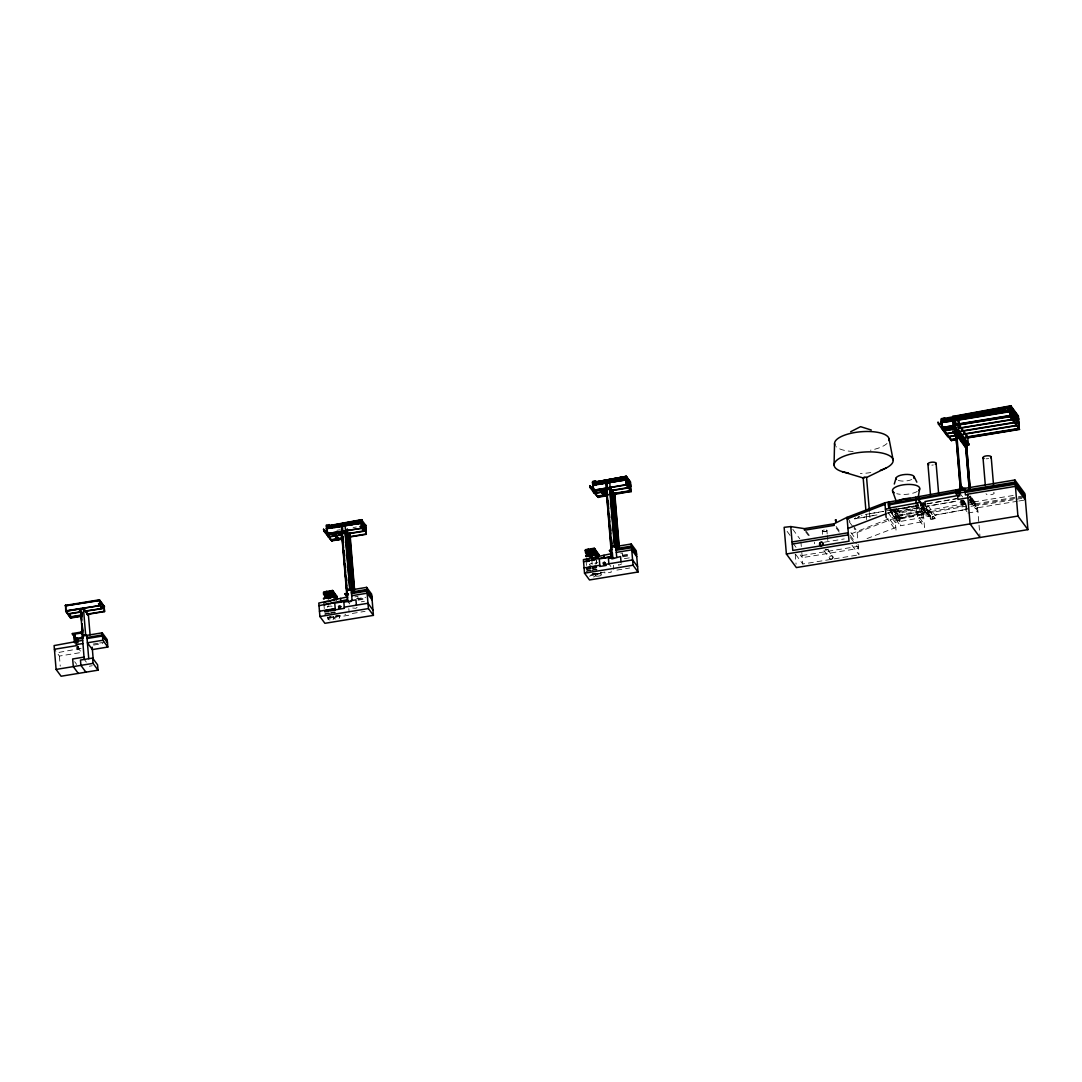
<?xml version="1.0" encoding="UTF-8"?>
<svg xmlns="http://www.w3.org/2000/svg" width="1082" height="1082" viewBox="0 0 1082 1082"><rect width="100%" height="100%" fill="white"/><g stroke="black" fill="none" stroke-linecap="round" stroke-linejoin="round"><path stroke-width="0.75" stroke-dasharray="5 3.75" d="M932.386 516.763L932.278 518.643M934.091 517.832L934.172 517.182M931.886 517.25L932.738 516.506M345.672 614.157L344.969 614.63M933.671 518.562L933.414 518.616M851.277 533.778L894.895 516.371L965.983 503.401L963.981 500.682M932.603 516.641L933.577 516.533M857.458 517.439L858.175 517.155A22.573 8.886 -18.1 0 0 859.406 516.628M890.04 511.164L895.03 517.994L857.133 532.52L854.131 528.449M867.034 538.579L895.828 527.502L888.795 518.021M855.781 518.048L855.362 518.237A20.937 8.237 -18.1 0 1 854.848 518.386M855.7 518.075L855.267 518.264A22.573 8.886 -18.1 0 1 854.726 518.467M969.445 504.401L974.95 503.171L969.932 496.354M353.084 527.583L356.343 526.988M81.109 648.334L59.091 652.378L60.254 666.147M891.473 510.244L917.901 505.402L917.631 502.224M894.232 510.596L916.251 506.565M921.296 508.161L899.291 512.205L900.427 525.784L922.446 521.74L921.296 508.161L921.85 508.919L922.351 514.856L915.697 505.808M897.776 515.059L924.204 510.217M897.871 516.114L924.285 511.272M927.991 505.605L935.024 515.14L966.483 509.379L966.118 505.091L894.882 518.237L900.427 525.784M899.791 518.143L921.796 514.099M923.974 503.238L935.321 518.535L930.939 519.211L921.959 506.985L930.899 519.265L935.321 518.535L934.983 515.113L966.429 509.338L966.158 506.16L898.439 518.576L892.447 510.433M886.469 510.826L902.645 508.013M904.079 507.769L918.78 505.213M927.666 503.671L956.961 498.586M889.674 510.352L918.645 505.335M926.638 503.942L956.988 498.667M854.848 518.765L877.177 514.883L854.51 518.914M888.471 512.922L925.435 506.511M955.785 501.237L926.517 506.322L955.852 501.318M886.875 513.301L922.256 507.16M336.894 530.302L340.208 529.761M354.896 596.885L357.858 596.398L358.034 598.535M620.811 553.321L622.461 553.051L622.637 555.188M356.37 598.806L365.689 597.278M622.529 555.201L630.292 553.916M357.993 599.36L365.702 598.103M622.596 555.999L630.319 554.741M358.061 600.172L365.77 598.901M622.664 556.811L630.387 555.553M98.124 643.263L91.943 644.277L92.038 645.345M99.666 643.019L105.833 642.005M93.579 645.088L102.844 643.574M361.32 601.781L364.404 601.281M624.382 558.677L630.563 557.663M973.719 501.953L1014.862 495.218M974.828 502.089L970.811 496.34M77.363 649.416C80.149 650.025 75.158 649.362 77.093 646.238M970.824 504.171L974.977 503.495M1023.383 495.962L975.017 503.901L969.715 496.422M894.99 518.008L889.999 511.218M975.112 504.956L1023.477 497.03M929.262 512.936L925.218 507.512M971.014 506.295L975.166 505.605L970.162 498.816M352.678 607.989L355.937 608.3L357.087 607.273M621.69 563.911L618.579 565.264L618.539 564.425M1021.895 498.369L975.193 506.024L970.202 499.235M967.592 494.19L977.573 507.769L1017.161 501.291M1018.811 501.02L1025.411 499.938M969.418 500.411L975.409 508.567L977.614 508.202L969.404 497.03M898.209 515.83L898.736 522.187L895.436 522.728L887.443 511.867M327.603 617.497L340.208 615.428L340.303 616.618L349.364 615.131L348.823 608.625M352.299 613.453L365.067 611.357M592.219 574.136L604.811 572.08L604.906 573.257L611.222 572.216L611.114 571.039M616.902 570.092L629.683 568.009M967.93 513.017L977.885 511.38L967.89 497.801M824.416 542.19L844.258 538.931M89.319 666.228L92.254 665.741M802.06 555.526L858.297 546.315M795.784 554.511L802.776 564.02L857.35 555.08M933.468 516.587L934.064 517.142M969.607 499.37L971.595 502.089L971.406 499.749L969.864 500.006L970.054 502.346M959.639 492.932L962.628 497.017M962.953 500.006L965.956 504.077M962.858 499.965L965.874 504.036M963.129 501.02L966.118 505.091M962.398 500.303L966.077 505.105M962.196 500.547L965.198 504.631M962.168 500.723L966.158 506.16M961.262 499.938L966.253 506.728M961.208 500.236L968.201 509.744M960.681 500.317L966.672 508.472M960.437 501.196L966.483 509.379M959.95 502.143L966.943 511.651M923.974 503.401L933.969 516.98M926.124 507.796L929.208 511.867L930.899 519.265M924.677 507.756L930.628 515.952L898.696 521.767L889.715 509.541M922.067 504.861L932.048 518.44M922.486 506.619L929.533 516.155L928.978 510.177M920.958 506.741L925.949 513.531M915.818 501.466L921.377 509.013M916.238 503.144L926.219 516.723L925.719 510.772M922.446 521.74L916.887 514.193L915.954 503.062M896.992 509.081L899.845 512.949L900.346 518.9L893.678 509.838M895.653 508.013L899.358 513.044M894.787 509.473L899.304 515.627L899.805 521.565L889.81 507.985M894.205 510.393L899.453 517.318M893.543 510.231L899.534 518.386M892.352 509.379L898.344 517.521M889.756 509.96L898.736 522.187M886.077 517.155L896.099 530.735L893.948 507.093M847.017 517.345L852.007 524.148M853.008 525.5L856.998 530.937L857.769 540.161M849.14 521.659L853.143 527.096M850.939 532.56L855.943 539.35M850.303 535.455L856.295 543.597M850.479 537.578L855.47 544.368M856.471 545.72L858.472 548.439L802.235 557.649L800.247 554.931M852.007 545.301L859 554.809L857.904 541.703M836.129 526.474L840.132 531.911M836.264 528.07L839.267 532.141M827.676 549.548L832.707 556.554A1.704 1.555 -36.3 0 1 831.382 559.11A1.704 1.555 -36.3 0 1 829.813 556.919A1.826 1.664 -36.3 0 1 832.775 556.446A1.826 1.664 -36.3 0 1 831.395 559.218A1.826 1.664 -36.3 0 1 829.705 556.878A1.704 1.555 -36.3 0 1 832.68 556.513M823.957 550.427L829.908 558.704M806.361 531.357L810.364 536.794M805.495 531.587L809.498 537.024M792.781 529.274L799.774 538.782M787.141 531.397L790.131 535.482M793.079 543.299L796.068 547.384M608.882 563.803L610.884 566.522M347.687 601.2L349.675 603.918M76.376 644.602L81.366 651.391M77.458 647.022L81.461 652.446L59.402 656.071L54.411 649.281M84.328 659.425L86.317 662.143M74.658 661.697L76.66 664.402M977.573 507.769L979.94 535.847M974.841 501.764L975.409 508.567M970.365 496.192L970.784 501.142L970.284 496.205M869.522 512.611L869.942 517.642M866.249 514.586L866.668 519.603M827 530.559L827.175 533.953M827.419 535.536L827.973 542.177M822.347 530.978L822.509 534.319M814.354 542.217L814.489 543.813M800.896 541.73L801.302 546.505M801.803 552.456L802.776 564.02M795.243 554.241L796.082 564.249M613.426 565.291L613.764 569.267M600.97 572.703L601.159 574.84M596.452 560.747L596.696 563.763M595.303 573.217L595.425 575.786A2.854 1.028 -4.8 0 1 591.07 577.017A2.854 1.028 -4.8 0 1 591.259 575.232A2.854 1.028 -4.8 0 1 595.425 575.867M591.908 561.112L592.179 564.331M586.187 562.329L586.458 565.413M333.608 616.524L333.783 618.647M327.927 617.051L328.116 619.175L327.927 616.983M324.032 605.731L324.275 608.611M78.337 646.414L78.607 649.592M78.093 646.076L78.35 649.254M77.349 646.576L77.606 649.755M596.425 560.49L596.709 563.83M870.821 472.536A29.647 10.631 -4.8 0 1 860.352 473.564M887.01 443.471A27.375 9.806 -4.8 0 1 870.361 450.234M853.13 451.478A27.375 9.806 -4.8 0 1 835.913 446.487M917.279 491.431A13.687 4.91 -4.8 0 1 896.762 493.703M911.747 479.515A9.129 3.273 -4.8 0 1 898.006 480.327M933.293 464.962A4.112 1.474 -4.8 0 1 931.845 465.138M993.641 492.337A4.112 1.474 -4.8 0 1 991.261 494.677A4.112 1.474 -4.8 0 1 986.027 493.703M988.637 458.525A4.112 1.474 -4.8 0 1 986.067 458.782M828.42 549.142A2.394 0.852 -4.8 0 1 825.079 549.872A2.286 0.811 -4.8 0 0 828.312 549.129M859.189 516.682A20.937 8.237 -18.1 0 1 858.04 517.169M862.002 515.303A3.801 1.488 -18.1 0 1 861.543 515.587M594.505 573.433A2.286 0.811 -4.8 0 1 592.314 574.718M595.154 573.446A2.854 1.028 -4.8 0 1 593.842 574.677A2.854 1.028 -4.8 0 1 590.461 574.785M599.685 573.446A2.286 0.811 -4.8 0 1 596.033 573.419M600.483 572.229A2.854 1.028 -4.8 0 1 599.306 573.825A2.854 1.028 -4.8 0 1 595.384 573.433M595.722 564.006A2.286 0.839 -7.8 0 1 595.316 563.046A2.286 0.839 -7.8 0 1 597.751 562.329M591.056 565.318A2.286 0.839 -7.8 0 1 589.352 564.615A2.286 0.839 -7.8 0 1 591.489 563.6A2.286 0.839 -7.8 0 1 593.829 563.993M593.599 573.433A2.286 0.811 -4.8 0 1 592.381 573.676M333.567 616.767A2.854 1.028 -4.8 0 1 330.159 617.836A2.854 1.028 -4.8 0 1 328.022 616.726M330.037 619.945A2.854 1.028 -4.8 0 1 328.414 618.634A2.854 1.028 -4.8 0 1 332.58 617.944A2.854 1.028 -4.8 0 1 333.026 619.459M339.261 615.401A2.854 1.028 -4.8 0 1 337.949 616.632A2.854 1.028 -4.8 0 1 334.554 616.74M327.305 607.178A2.854 1.055 -7.8 0 1 330.105 606.15A2.854 1.055 -7.8 0 1 332.715 606.637M328.766 605.893A2.854 1.055 -7.8 0 1 327.278 606.339M338.341 615.401A2.854 1.028 -4.8 0 1 335.515 615.82M330.767 616.74A2.854 1.028 -4.8 0 1 329.401 616.74M924.055 508.513L897.641 513.355L898.141 519.306L924.555 514.45L924.055 508.513M883.48 511.34L865.708 514.423L883.494 511.434M970.338 501.223L969.837 496.273L970.338 501.223M971.23 501.074L970.716 496.124L971.23 501.074M973.705 501.845L969.729 502.494L969.824 503.495L973.786 502.846L973.705 501.845M923.473 514.653L916.779 505.605L917.847 518.332L924.501 527.394L923.473 514.653M339.518 617.714L339.342 615.59L339.518 617.714A2.854 1.028 -4.8 0 1 335.163 618.945A2.854 1.028 -4.8 0 1 335.352 617.159A2.854 1.028 -4.8 0 1 339.518 617.808M823.348 531.6A2.394 0.852 -4.8 0 0 827 530.64A2.394 0.852 -4.8 0 0 823.51 530.099A2.394 0.852 -4.8 0 0 823.348 531.6A2.286 0.811 -4.8 0 0 826.891 530.64A2.286 0.811 -4.8 0 0 823.564 530.126A2.286 0.811 -4.8 0 0 823.402 531.56M596.804 576.084A2.854 1.028 -4.8 0 0 601.159 574.934A2.854 1.028 -4.8 0 0 596.994 574.285A2.854 1.028 -4.8 0 0 596.804 576.084"/><path stroke-width="1.5" d="M589.027 555.553L586.971 555.864M592.503 554.714L593.937 554.2M865.965 511.231L863.152 477.703L864.802 476.973L866.56 477.446L869.373 510.934M836.102 521.619L836.021 520.956M834.06 465.017L834.547 443.552M338.625 606.285L338.855 607.786L340.519 607.57M605.284 563.817L605.149 562.721M924.136 503.86L923.622 503.076M835.48 520.428L835.507 519.712L835.777 521.767M338.531 606.772L339.045 607.8M340.857 606.867L340.749 606.488M921.81 503.996L922.919 502.968M918.239 496.854L919.673 488.915M866.56 477.487L886.388 467.857M894.287 484.033L896.085 478.014M81.826 637.366L83.26 636.771M603.283 562.843L604.649 562.397M605.19 564.155L604.446 564.615M327.129 595.222L327.237 596.561L328.766 594.708L327.237 596.561M347.268 593.085L344.833 593.842L347.484 597.426M606.204 483.14L611.885 549.724L609.355 550.522L611.993 554.106M956.718 436.803L952.701 431.366L955.406 430.677M952.715 431.38L956.813 436.682M603.391 562.708L604.419 562.275M594.667 554.728L594.343 553.592L592.368 553.943L592.003 549.71L593.991 549.385M956.204 489.781L956.407 492.148L959.274 491.688L959.071 489.307L884.914 502.778L847.017 517.345L834.141 523.756L804.372 528.638L790.78 526.569L784.139 527.326L786.384 553.998L796.366 567.577L1027.9 529.639L1024.87 493.568L1014.889 479.989L959.193 489.294L959.869 495.894L957.678 496.246L957.949 499.424L967.89 497.801M850.655 431.745L860.582 426.66L871.308 430.041M923.338 505.064L922.364 505.105M847.152 518.941L885.035 504.374M847.95 528.489L885.847 513.923M339.396 605.771L340.735 606.407M348.458 594.261L346.362 595.316M964.968 489.591L959.423 490.795L964.995 489.903M319.001 605.704L347.525 599.631L347.308 596.98L318.784 603.053L319.907 616.524L324.898 623.313L373.412 615.374L371.64 594.153L366.636 587.364L346.619 590.637M583.563 561.747L604.013 557.406M604.175 557.92L610.775 556.5L610.546 553.849L583.387 559.637L584.523 573.176L589.514 579.966L638.028 572.013L636.243 550.792L631.252 544.003L611.384 547.235M587.485 555.215L588.351 555.147M365.878 525.554L361.55 519.671L329.848 525.487L329.983 527.083L361.726 521.876M361.97 520.023L330.078 525.784L361.767 519.969M331.755 525.879L329.415 526.339M346.348 523.255L349.527 522.66M352.732 522.16L355.91 521.497M359.102 520.997L362.294 520.415M626.153 476.351L596.223 481.842L596.344 483.438L626.343 478.515L626.153 476.351L630.481 482.234M1010.859 405.777L953.661 416.272L953.729 417.084L1010.926 406.589L1010.859 405.777L1018.351 415.961L1019.041 424.171L1009.06 410.592L1019.014 423.833M626.356 476.391L596.412 481.882L626.356 476.391L630.468 481.977L630.833 486.4L625.842 479.61M1018.419 416.773L1010.656 406.21L953.445 416.705L953.594 418.409M604.703 481.071L607.868 480.489M623.732 477.676L626.911 477.094M953.31 418.031L990.909 411.133M994.169 410.538L1010.52 407.535L1018.568 418.477M1018.622 419.086L1010.277 407.616L945.398 419.234M959.883 417.246L963.156 416.651M966.429 416.056L969.688 415.447M1007.288 408.563L1010.791 407.914L1010.656 406.21M85.897 672.152L80.907 665.362L80.46 660.061L92.592 658.072L97.583 664.862L98.029 670.177L61.092 676.223L56.102 669.433L54.1 645.589L82.611 640.355M888.363 503.942L956.136 491.512M888.444 504.996L956.177 492.58M888.714 508.188L920.687 502.318L920.958 505.632L925.326 504.956L925.002 501.534L956.488 495.799L955.988 489.808L958.206 492.499M950.199 418.626L944.491 419.654L944.397 418.382L952.931 416.841M952.863 415.988L953.039 418.112M944.572 418.098L941.475 418.612L941.773 422.048L944.857 421.547L944.572 418.098L946.479 420.884M944.586 418.315L941.205 419.072L942.003 428.54L951.714 440.901L942.557 428.445L941.759 418.991M941.57 419.627L944.654 419.126M941.638 420.438L944.721 419.924M1018.879 422.169L1009.722 409.726L945.005 420.33L945.141 421.926M941.218 421.358L1009.993 410.105L1009.763 407.265L1018.635 419.343M941.245 421.696L1009.06 410.592M956.948 420.357L1009.871 411.687L1010.29 416.678L942.273 427.498L941.854 422.507L953.431 420.56M956.731 420.073L1009.858 411.309L1009.722 409.726M953.634 420.898L941.854 422.507M939.906 424.604L938.013 422.048L938.405 424.022L941.164 423.576L940.961 421.236M592.679 481.706L595.776 481.192M592.747 482.504L595.844 482.004M326.548 526.339L330.267 525.771M326.642 526.434L331.552 525.703M592.814 483.316L595.912 482.802M630.671 484.398L626.113 478.217L596.128 483.127L596.263 484.722M944.18 427.16L944.464 430.487L956.042 428.594L954.013 425.889L952.796 419.802L953.215 424.793L1009.479 415.569L1019.487 429.419L968.431 437.791L958.422 423.941M592.882 484.114L595.979 483.613M1019.487 429.419L1009.492 415.84L958.449 424.212L958.003 418.95L959.031 424.753M366.203 529.409L361.199 522.62L326.372 528.327L326.818 533.656L361.861 528.232L361.442 523.255L326.399 528.665L361.429 522.931M592.733 484.682L625.815 479.272L630.806 486.061M942.273 427.498L1010.074 416.394L1009.655 411.403M626.032 479.542L592.76 485.034L593.396 490.295L626.478 484.885L626.113 478.217M334.663 527.583L339.423 526.799M342.602 526.285L345.767 525.771M348.945 525.243L352.123 524.729M355.288 524.202L361.645 523.161L361.55 519.671M599.59 484.181L602.931 483.627M606.258 483.086L609.585 482.545M612.926 481.99L616.253 481.449M619.594 480.895L626.248 479.813M592.977 485.318L626.059 479.894M592.76 485.764L593.45 485.764M593.558 485.913L592.449 482.031L593.247 491.498L598.238 497.436L593.247 491.498M956.556 427.187L943.328 428.945L954.865 427.052L956.069 434.653M326.71 530.775L323.951 531.235L323.559 529.247L326.101 532.682M589.744 485.669L592.273 489.118L589.758 485.669L590.136 487.617L592.895 487.171L595.425 490.606M965.347 443.958L953.499 427.688L955.974 430.284M958.53 428.174L1012.265 419.37L1011.846 414.392M360.117 526.501L363.43 525.947L364.066 531.221L345.821 534.21M956.258 428.878L944.681 430.771L944.397 427.444M958.747 428.472L1012.482 419.667L1012.062 414.677M360.32 526.785L363.647 526.244L364.066 531.221M955.379 430.163L958.233 429.689L968.85 444.026L964.874 444.675M326.818 533.656L361.861 528.232M954.865 430.839L958.841 430.19L958.936 431.299L954.96 431.948L954.865 430.839L966.983 447.137L965.442 447.38L955.46 433.801L957.002 433.544L956.84 431.637L966.821 445.216L966.983 447.137M958.868 430.447L954.892 431.096L966.199 446.609L969.675 487.928M341.871 532.006L344.955 531.505L349.959 538.295M606.488 488.658L609.572 488.144L614.562 494.934M327.657 534.792L333.824 533.778C337.868 541.433 341.993 542.055 334.703 533.629L341.249 532.56L327.657 534.792L331.849 540.851L342.169 539.161M594.018 491.147L600.118 490.146L604.311 496.205L605.393 496.043L601.132 489.984L605.839 489.213L594.018 491.147L598.211 497.206L605.393 496.029M946.655 433.476L953.283 432.394M960.735 431.163L1014.47 422.359L1014.05 417.382M327.427 535.049L326.629 525.582L327.427 535.049L331.863 541.081L323.951 531.221L323.572 529.247M362.362 529.558L365.689 529.017L366.311 534.292L348.066 537.281M946.872 433.76L955.136 432.408M960.938 431.461L1014.673 422.656L1014.267 417.666M347.227 595.249L347.998 595.655L346.835 595.506L341.628 533.088L345.239 532.601M362.578 529.842L365.892 529.301L366.311 534.292M606.245 489.74L609.842 489.24M955.392 433.165L957.043 432.895M342.778 537.402L339.789 533.21L342.71 536.537M607.638 494.393L604.311 489.862L607.435 494.379M342.007 533.94L341.073 534.102L341.182 535.374M605.704 492.04L605.595 490.755L606.61 490.592M342.291 534.467L329.023 536.645L328.739 533.318M345.604 533.926L363.85 530.937M606.961 491.106L595.384 493L595.1 489.673M610.262 490.565L628.453 487.576L628.033 482.599M342.494 534.751L329.226 536.929L328.955 533.602M607.164 491.39L595.587 493.284L595.316 489.97M610.478 490.849L628.669 487.874L628.25 482.883M606.826 492.242L607.191 492.729M948.86 436.465L955.474 435.383M962.926 434.153L1016.661 425.348M949.076 436.749L957.34 435.397M963.142 434.437L1016.877 425.632L1016.241 420.371M331.268 539.715L342.886 537.808M347.849 536.997L366.095 534.008M597.629 496.07L607.557 494.433M612.52 493.622L630.711 490.646L630.292 485.656M331.484 539.999L343.089 538.092M597.846 496.354L607.773 494.731M612.723 493.919L630.928 490.93L630.508 485.94M331.809 540.445L337.976 539.431M338.855 539.296L342.128 538.755M349.878 590.096L344.887 530.694L350.176 537.443L345.172 530.653L349.865 589.893M598.184 496.8L604.283 495.799M614.495 546.735L609.531 487.333L614.819 494.352L631.252 491.39L613.061 493.852M951.105 439.522L957.732 438.44M965.185 437.223L1018.919 428.418L1018.5 423.427M951.321 439.806L956.285 438.994M965.387 437.507L1019.122 428.702L1018.717 423.711M943.328 428.945L951.66 440.266L956.596 439.454M965.726 437.953L1019.46 429.148M956.637 439.86L951.66 440.266M965.36 443.742L968.228 443.268M964.86 444.432L968.823 443.769L968.917 444.878L964.955 445.527M65.231 605.406L99.436 599.807L104.427 606.596L101.208 607.597M65.272 605.879L99.476 600.267L104.467 607.056M98.448 603.783L101.667 603.256L102.303 608.53L84.599 611.425M98.665 604.067L101.884 603.54M66.327 611.073L100.099 605.541L66.11 610.789L71.142 617.984L82.313 616.158M81.907 613.169L78.918 609.098L66.151 611.195L70.736 618.241L65.745 611.452L65.65 605.23L65.745 611.452M80.379 609.274L83.463 608.76L88.454 615.55M100.707 606.853L103.926 606.326L104.548 611.587L86.858 614.495M100.924 607.137L104.427 606.596M68.315 613.778L81.177 611.668M84.396 611.141L102.303 608.53M68.518 614.062L81.393 611.952M70.56 616.848L81.826 614.995M86.641 614.211L104.345 611.303M70.776 617.132L82.029 615.279M71.101 617.579L82.273 615.753M961.411 486.17L959.869 486.427L960.072 488.753L961.614 488.509L961.411 486.17L963.413 488.888M337.368 598.684L332.228 591.502L332.377 593.409L336.38 598.846L337.368 598.684L337.205 596.777L332.58 590.474L323.626 591.949L323.707 592.895M960.708 487.576L956.217 433.03M961.235 487.495L956.664 432.962M83.098 638.245L76.024 639.394L72.332 633.538L80.825 632.145L82.624 634.607M594.072 551.184L598.062 556.608L599.049 556.446L598.901 554.539L594.275 548.249L585.321 549.71L589.392 556.094M324.668 594.681L323.667 594.843L323.518 592.936L333.215 591.34L333.378 593.247L332.377 593.409M326.575 592.557L324.586 592.882L325.087 593.558M330.916 597.264L330.321 591.935L332.309 591.611L332.715 596.48L330.727 596.777M72.413 634.498L80.907 633.105L82.705 635.553M326.696 592.72L330.443 592.111M587.35 555.323L585.2 550.697L594.897 549.115L595.059 551.022L592.3 551.428M959.098 489.564L959.788 489.443M74.604 642.843L73.928 634.877L75.172 635.053L75.699 641.423M959.112 489.727L956.245 490.214L958.246 492.932M614.495 546.532L617.903 546.167M959.829 489.916L963.805 489.267L963.71 488.266M73.928 634.877L75.172 635.053M587.174 551.428L588.635 551.401L587.31 551.617M593.558 550.373C590.542 550.711 596.101 550.603 592.436 551.414M346.862 591.029L341.601 526.501M587.228 552.063L588.689 552.036L586.566 552.361L586.809 555.337L588.5 555.052L588.189 549.237L592.26 555.634M965.036 490.322L1015.065 482.112L1025.046 495.705M82.543 635.12L85.64 634.607M327.102 594.978L326.953 593.071L330.7 592.449C332.769 596.439 319.704 594.573 332.35 594.045L332.593 596.994M585.362 552.604L586.349 552.442M588.54 552.402L592.287 551.793L588.54 552.402L592.368 552.726L592.706 554.038L588.622 553.375L588.378 550.495L592.138 549.886L592.544 554.39L594.748 554.444L594.491 550.062M956.204 492.405L959.545 491.877M331.173 594.992L332.864 594.735M107.821 647.05L102.831 640.26L87.399 642.789L92.389 649.579L107.821 647.05L107.199 639.624L102.208 632.835L82.367 636.094L84.207 659.452M351.38 592.016L366.812 589.487L371.816 596.277M615.996 548.655L631.428 546.126L636.419 552.929M965.13 491.377L1015.146 483.181L1025.141 496.76M956.272 493.149L959.572 492.608M965.171 492.026L957.962 493.216L958.206 496.165M351.447 592.828L366.893 590.299L371.883 597.088M616.064 549.467L631.496 546.937L636.487 553.727M965.212 492.445L1015.241 484.236L1025.222 497.828M72.332 633.538L75.943 638.448L83.016 637.284M346.74 593.95L347.849 593.761M76.7 641.464L76.43 638.272L77.674 638.448L77.931 641.64M327.075 593.234L327.481 598.076L324.992 597.751L324.505 592.774M327.63 597.372L330.497 596.912L330.578 597.859L326.575 592.422M333.648 596.466L336.583 595.912L336.664 596.858L332.58 590.474M346.659 594.478L348.174 594.221M351.515 593.626L366.96 591.097L371.951 597.886M616.131 550.278L631.563 547.749L636.554 554.539M86.952 637.487L102.384 634.958L107.375 641.748M589.311 555.147L592.179 554.674M595.343 554.268L598.265 553.673L598.346 554.633L594.275 548.249M337.205 596.777L336.218 596.939L336.38 598.846M595.465 554.403L591.719 555.025L592.206 558.244L591.962 555.364M590.502 555.945L591.962 555.918L590.637 556.134M595.573 555.12L596.899 554.904L597.088 555.729L595.763 555.945L597.034 555.093M597.9 554.701L598.901 554.539M87.047 638.556L102.479 636.027L107.47 642.816M967.633 494.623L965.414 494.974L964.86 488.185M351.691 595.749L367.136 593.22L372.127 600.01M590.556 556.581L592.016 556.554L589.893 556.892M616.307 552.402L631.739 549.872L636.73 556.662M595.627 555.959L597.318 555.702M347.336 596.98L341.966 535.685M334.5 599.523L336.191 599.266M340.614 598.4L340.925 602.011M885.441 509.149L888.755 508.608L888.214 502.237M76.376 644.602L82.881 643.533M347.647 600.997L334.744 603.12L335.312 609.815L344.374 608.341L343.819 601.835L350.933 601.511L350.852 600.686L355.951 599.861L356.397 605.176M54.411 649.281L76.457 645.656L76.119 641.545M611.709 558.231L606.055 487.441M886.077 517.155L884.914 502.778M319.46 611.222L335.204 608.639M344.265 607.164L367.975 603.269L372.965 610.072M584.077 567.874L599.82 565.291M319.907 616.524L368.421 608.584L373.412 615.374M584.523 573.176L633.038 565.223L638.028 572.013M84.017 657.112L72.656 658.979L73.306 666.62L78.296 673.41M792.078 541.947L848.302 532.736M792.254 544.07L848.477 534.86M56.102 669.433L93.038 663.374L98.029 670.177M786.384 553.998L1017.919 516.06L1027.9 529.639M604.189 564.561L603.161 563.803M593.775 554.403L593.964 551.157M588.797 552.74L592.625 553.064M588.622 553.375L592.706 554.038M863.882 478.163L863.166 477.771M863.693 478.122L842.229 471.657M330.876 594.6L330.348 594.059L330.984 595.952L328.955 594.288L330.984 595.952M1025.411 499.938L1015.416 486.359L967.592 494.19L970.081 523.904L980.076 537.483M955.92 420.208L955.311 419.397L956.339 425.199M955.081 420.343L954.473 419.532L955.406 430.758M954.892 424.523L955.501 425.334M968.917 444.878L958.287 430.271L957.759 424.049L967.754 437.628L968.282 443.85M953.215 424.793L953.81 425.605M958.07 431.826L967.065 444.066M955.244 428.891L964.238 441.118M955.352 430.379L965.401 444.337L965.13 441.213M953.567 428.513L955.42 431.028M955.298 431.894L966.118 446.623L969.58 487.941M954.96 431.948L965.766 446.69L969.229 487.996M955.771 433.111L960.261 487.644L955.69 433.125L965.671 446.704L969.147 488.009M944.397 418.382L946.236 420.898M938.405 424.009L947.832 436.858M631.252 491.39L626.262 484.601L593.396 490.295M631.279 491.661L626.289 484.858L625.815 479.272M609.531 487.698L614.562 494.609M614.63 495.745L609.639 488.956L606.759 489.74M610.803 490.795L612.845 493.568M605.595 490.755L607.327 493.108L604.73 489.794L604.797 490.673M604.378 490.741L607.705 495.258M601.132 489.984L605.325 496.043M600.077 490.565L604.311 496.205M590.15 487.603L594.356 493.351L593.977 491.404M637.582 566.711L632.591 559.921L606.123 564.249L606.231 565.426L599.915 566.468L599.279 558.907L611.087 556.973L611.168 558.028M609.504 550.346L612.142 553.93M599.049 556.446L593.91 549.277L594.343 553.619M592.003 549.71L592.503 550.427M594.221 554.092L594.748 554.836L594.478 551.847M595.627 556.31L595.709 554.741M595.952 557.595L595.776 558.231M592.354 553.916L592.868 554.62M588.27 550.197L592.436 555.593L588.365 549.21L588.446 550.17M588.757 551.036L586.282 550.684L586.782 551.36M592.084 555.566L591.583 554.85L591.827 559.57M588.189 553.254L590.19 555.972M589.108 555.242L586.633 554.877L586.187 550.535M585.2 550.697L589.19 556.134A2.056 0.73 -4.8 0 0 589.325 554.998A2.056 0.73 -4.8 0 0 586.241 555.337A2.056 0.73 -4.8 0 0 586.999 556.364M366.054 527.759L361.51 521.578L329.767 526.772L329.902 528.368M361.239 522.958L366.23 529.761L365.838 525.149M350.325 537.416L349.716 533.642M350.027 539.093L345.023 532.303L342.155 533.101M341.628 533.088L342.615 534.413M341.087 534.102L342.805 536.442M339.87 534.075L342.358 537.47M338.964 539.702L334.703 533.629M333.783 534.197L338.017 539.837M326.696 530.775L329.239 534.224M327.684 535.198L331.849 540.851M344.982 593.666L347.62 597.264M330.321 591.935L330.822 592.625M330.673 596.872L326.494 591.475L326.98 597.426M330.754 597.832L326.669 591.448M327.914 597.413L328.414 598.089M323.518 592.936L325.506 595.641M81.88 612.777L78.918 609.098M65.691 605.798L99.679 600.551L100.099 605.541M77.674 638.448L77.823 642.884M914.114 476.648L916.846 482.166M892.542 490.998L896.423 501.737M327.778 534.981L328.157 536.97M889.079 438.994L893.123 459.945M1010.033 407.643L945.141 419.113L945.276 420.709M1014.889 479.989L1017.919 516.06M991.18 456.902L993.519 484.777M982.997 457.645L985.337 485.52M965.279 445.473L965.442 447.38M958.814 420.046L959.234 425.037M955.528 429.04L954.608 428.35L954.716 429.608M959.748 488.915L959.896 490.687M936.092 463.285L938.716 494.433M927.923 464.029L930.534 495.177M920.647 502.373L920.917 505.686M919.227 498.275L919.538 502.575L918.997 496.597M915.737 497.193L916.238 503.144M889.323 502.034L889.81 507.985M847.017 517.345L849.018 541.216L792.781 550.44L790.78 526.569M834.141 523.756L834.276 525.352L804.508 530.234L804.372 528.638M631.252 544.003L633.038 565.223M621.014 561.815L620.568 556.513L613.589 558.474L613.535 557.636L608.422 558.474L608.882 563.817M619.215 546.708L614.806 494.082L609.802 487.292L614.792 546.667M614.522 494.122L618.985 547.627M614.292 495.286L618.661 547.181M614.089 495.001L618.444 546.897M617.47 546.261L617.646 548.385M612.047 492.229L616.686 547.465M611.83 491.945L616.47 547.181M615.82 546.532L616.699 557.149M609.734 482.572L610.153 487.549M607.043 483.005L607.462 487.996M608.314 501.061L608.584 504.361M609.423 514.221L609.693 517.507M610.383 525.73L610.803 530.667M611.492 538.89L611.898 543.827M606.853 486.954L607.584 495.732M608.016 500.723L608.639 508.743M609.112 513.991L609.748 521.997M610.099 525.609L610.803 533.913M611.208 538.89L611.912 547.194M612.371 552.686L612.885 558.677L611.776 558.853L611.032 549.954M606.069 483.356L612.277 557.852M606.556 492.337L611.519 551.779M604.175 558.014L603.959 555.255L604.067 558.028M596.047 484.425L595.749 480.99L592.665 481.49L592.963 484.952M592.909 482.707L593.112 484.925M597.819 554.593L598.062 556.608M597.318 553.916L597.67 558.109M592.544 552.131L592.381 550.224L588.635 550.833L589.014 555.742M591.408 548.709L591.489 549.67M591.232 548.736L591.313 549.697M361.199 522.62L361.645 527.948M366.636 587.364L368.421 608.584M349.905 532.425L354.585 590.055M349.5 533.345L349.784 536.672L347.741 533.899L347.322 528.909M349.892 537.483L354.382 590.988M349.689 538.647L354.044 590.529M349.472 538.363L353.841 590.245M352.867 589.609L353.043 591.746M347.254 530.288L347.525 533.615L345.55 530.91L345.131 525.92M347.43 535.59L352.069 590.813M347.227 535.292L351.866 590.529M351.204 589.893L352.096 600.496M342.439 526.366L342.859 531.357M348.904 601.024L348.972 601.822M343.156 537.849L343.562 542.772M344.252 550.995L344.671 555.932M345.361 564.155L345.631 567.441M346.47 577.315L346.74 580.601M342.98 539.093L343.549 547.681M343.954 550.711L344.658 560.936M345.063 563.993L345.631 572.527M346.186 577.274L346.754 585.781M341.452 526.718L347.66 601.2M336.137 596.818L336.407 600.05M335.636 596.141L335.907 599.374M329.672 528.07L329.388 524.621L326.304 525.135L326.588 528.598M332.81 592.3L333.215 597.129M326.615 528.963L327.035 533.94M330.957 594.234L331.227 597.453M329.712 590.948L329.618 591.935M326.859 597.927L326.602 594.965L324.925 595.235L325.182 598.197M104.129 606.61L104.548 611.587M99.436 599.807L99.896 605.257M102.208 632.835L102.831 640.26M92.186 647.158L93.174 658.83M92.592 658.072L93.038 663.374M90.09 634.931L88.386 614.752L83.395 607.962L85.708 635.418M86.776 635.364L88.738 658.708M81.475 611.154L81.745 614.454M81.326 612.426L81.623 617.619M82.178 624.287L82.746 630.941M81.042 611.641L81.732 619.918M82.043 624.057L82.732 632.334M80.934 612.669L81.637 621M81.921 624.328L82.759 634.322M80.311 608.463L82.611 635.918M80.825 632.145L80.907 633.105M76.673 638.61L76.944 641.802M75.943 638.448L76.024 639.394M74.928 634.715L75.591 642.681M74.185 635.215L74.712 641.585M70.479 615.171L70.736 618.241M848.45 472.983A29.647 10.631 -4.8 0 1 840.66 457.7A29.647 10.631 -4.8 0 1 885.319 453.913A29.647 10.631 -4.8 0 1 880.396 470.278M834.966 445.189A27.375 9.806 -4.8 0 1 860.947 431.745A27.375 9.806 -4.8 0 1 888.958 440.617M897.722 501.426A10.265 3.679 -4.8 0 1 910.422 498.423M894.341 492.783A13.687 4.91 -4.8 0 1 905.161 484.601A13.687 4.91 -4.8 0 1 918.686 490.417M896.478 479.421A9.129 3.273 -4.8 0 1 905.147 474.484A9.129 3.273 -4.8 0 1 913.735 478.176M928.816 464.814A4.112 1.474 -4.8 0 1 929.154 462.812A4.112 1.474 -4.8 0 1 934.659 462.339A4.112 1.474 -4.8 0 1 935.362 464.259M984.079 458.498A4.112 1.474 -4.8 0 1 984.038 456.523A4.112 1.474 -4.8 0 1 989.516 455.914A4.112 1.474 -4.8 0 1 990.598 457.781M586.917 556.662A2.286 0.811 -4.8 0 1 586.133 555.485A2.286 0.811 -4.8 0 1 589.649 555.188A2.286 0.811 -4.8 0 1 589.095 556.473M587.31 568.983A2.286 0.811 -4.8 0 1 589.947 568.55M586.715 571.242A2.854 1.028 -4.8 0 1 590.88 570.552M586.539 569.091A2.854 1.028 -4.8 0 1 590.704 568.415M592.476 555.391A2.056 0.73 -4.8 0 1 592.03 554.376A2.056 0.73 -4.8 0 1 594.978 554.038A2.056 0.73 -4.8 0 1 595.141 555.093M593.044 568.05A2.286 0.811 -4.8 0 1 595.682 567.617M592.449 570.295A2.854 1.028 -4.8 0 1 596.615 569.619M592.273 568.172A2.854 1.028 -4.8 0 1 596.439 567.495M591.732 558.867A2.286 0.839 -7.8 0 1 594.843 557.798M592.409 560.476A2.286 0.839 -7.8 0 1 595.032 559.921M586.079 559.949A2.286 0.839 -7.8 0 1 589.135 559.015M586.701 561.693A2.286 0.839 -7.8 0 1 589.311 561.139M592.95 567.009A2.286 0.811 -4.8 0 1 595.6 566.576M587.215 567.942A2.286 0.811 -4.8 0 1 589.866 567.509M324.911 611.979A2.854 1.028 -4.8 0 1 329.077 611.303M324.059 599.225A2.854 1.028 -4.8 0 1 324.397 597.791A2.854 1.028 -4.8 0 1 328.319 597.562A2.854 1.028 -4.8 0 1 328.36 598.982M325.087 614.103A2.854 1.028 -4.8 0 1 329.253 613.426M330.632 611.046A2.854 1.028 -4.8 0 1 334.96 610.397M329.929 598.332A2.854 1.028 -4.8 0 1 330.132 596.858A2.854 1.028 -4.8 0 1 334.189 596.669A2.854 1.028 -4.8 0 1 333.783 598.157M330.822 613.169A2.854 1.028 -4.8 0 1 334.987 612.48M329.794 601.322A2.854 1.055 -7.8 0 1 334.027 600.429M330.01 603.986A2.854 1.055 -7.8 0 1 334.257 603.08M323.87 603.229A2.854 1.055 -7.8 0 1 325.182 601.957A2.854 1.055 -7.8 0 1 328.428 601.66M324.302 605.19A2.854 1.055 -7.8 0 1 328.549 604.297M330.551 609.977A2.854 1.028 -4.8 0 1 334.879 609.328M324.816 610.924A2.854 1.028 -4.8 0 1 328.982 610.234M966.645 446.541L970.027 487.874L966.645 446.541M349.811 589.217L346.713 589.717L349.811 589.217M614.414 545.855L611.33 546.369L614.414 545.855M835.642 519.698L835.899 520.401L835.669 519.725M587.12 555.526L586.62 554.85L587.134 555.566M821.4 545.639A1.826 1.664 -36.3 0 0 822.78 542.866A1.826 1.664 -36.3 0 0 819.723 543.299A1.826 1.664 -36.3 0 0 821.4 545.639A1.704 1.555 -36.3 0 0 822.685 542.934A1.704 1.555 -36.3 0 0 819.818 543.34A1.704 1.555 -36.3 0 0 821.4 545.531"/></g></svg>
